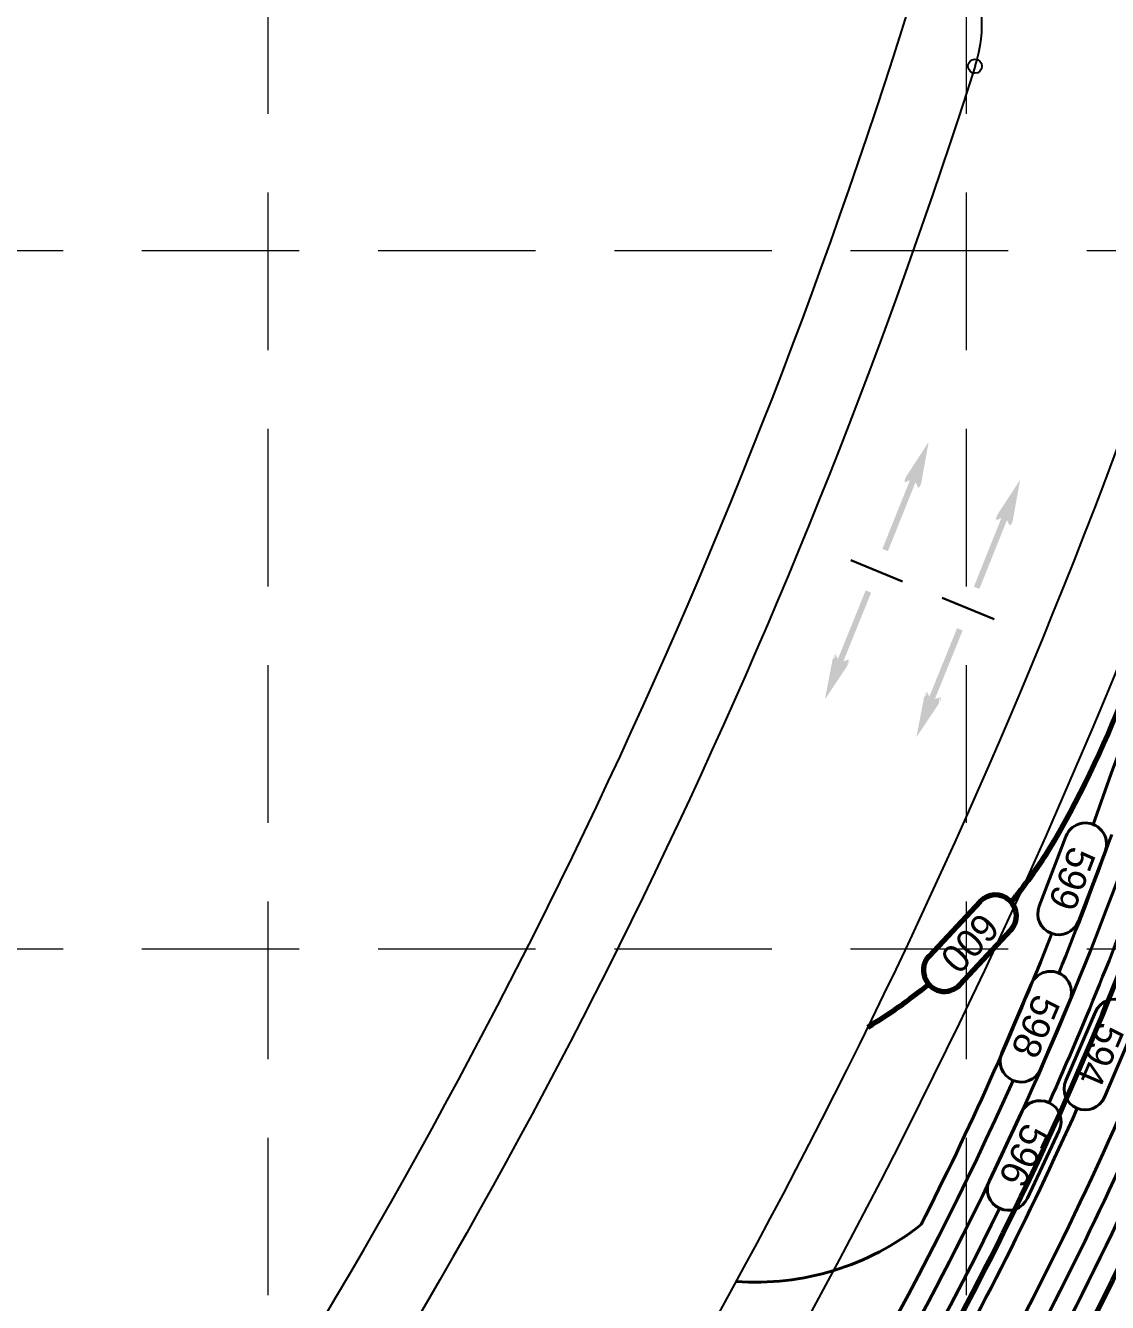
# Model space of a CAD drawing. Header units: inches. Extents: x -5337 to 1057, y 15227 to 19227.
# Drawn here: x -1975 to -1820.5, y 17276 to 17458.4 of the extents above; entities that cross this region are included whole.
import ezdxf
from ezdxf.enums import TextEntityAlignment as Align

# ---------------------------------------------------------------- set-up
doc = ezdxf.new("R2010")
doc.units = ezdxf.units.IN
doc.header["$LTSCALE"] = 150
doc.header["$MEASUREMENT"] = 0
doc.linetypes.add('HIDDEN', pattern=[0.375, 0.25, -0.125])
for name, color, linetype in [('COMT-MIN', 84, 'Continuous'), ('CONT-MJR', 84, 'Continuous'), ('grid', 7, 'HIDDEN'), ('PAVING', 7, 'Continuous'), ('ROW', 7, 'Continuous')]:
    doc.layers.add(name, color=color, linetype=linetype)
doc.styles.add('Style-ENGINEERING', font='ENGINEERING.shx')

msp = doc.modelspace()

# ---------------------------------------------------------------- hatches: boundary and pattern name
at = {"layer": 'PAVING', "linetype": 'Continuous', "lineweight": 30}
h = msp.add_hatch(color=256, dxfattribs=at)
edge = h.paths.add_edge_path()
edge.add_line((-1849.34, 17393.1), (-1848.67, 17393.42))
edge.add_line((-1848.67, 17393.42), (-1852.61, 17383.59))
edge.add_line((-1852.61, 17383.59), (-1851.82, 17383.27))
edge.add_line((-1851.82, 17383.27), (-1847.88, 17393.1))
edge.add_line((-1847.88, 17393.1), (-1847.52, 17392.36))
edge.add_line((-1847.52, 17392.36), (-1847.52, 17392.36))
edge.add_ellipse((-1847.28, 17392.85), major_axis=(-0.208, -0.52), ratio=0.285714, start_angle=345.5033, end_angle=485.8315)
edge.add_line((-1847.03, 17393.1), (-1847.04, 17393.1))
edge.add_line((-1847.04, 17393.1), (-1846, 17398.86))
edge.add_line((-1846, 17398.86), (-1849.19, 17393.96))
edge.add_line((-1849.19, 17393.96), (-1849.19, 17393.96))
edge.add_ellipse((-1849.18, 17393.62), major_axis=(-0.208, -0.52), ratio=0.285714, start_angle=235.2731, end_angle=377.1827)
edge.add_line((-1849.34, 17393.1), (-1849.34, 17393.1))
edge.add_line((-1849.34, 17393.1), (-1849.34, 17393.1))
edge.add_line((-1849.34, 17393.1), (-1849.34, 17393.1))
h = msp.add_hatch(color=256, dxfattribs=at)
edge = h.paths.add_edge_path()
edge.add_line((-1836.27, 17387.72), (-1835.6, 17388.03))
edge.add_line((-1835.6, 17388.03), (-1839.54, 17378.21))
edge.add_line((-1839.54, 17378.21), (-1838.75, 17377.88))
edge.add_line((-1838.75, 17377.88), (-1834.81, 17387.71))
edge.add_line((-1834.81, 17387.71), (-1834.45, 17386.97))
edge.add_line((-1834.45, 17386.97), (-1834.45, 17386.97))
edge.add_ellipse((-1834.21, 17387.46), major_axis=(-0.208, -0.52), ratio=0.285714, start_angle=345.5033, end_angle=485.8315)
edge.add_line((-1833.97, 17387.71), (-1833.97, 17387.71))
edge.add_line((-1833.97, 17387.71), (-1832.93, 17393.47))
edge.add_line((-1832.93, 17393.47), (-1836.12, 17388.57))
edge.add_line((-1836.12, 17388.57), (-1836.12, 17388.57))
edge.add_ellipse((-1836.11, 17388.23), major_axis=(-0.208, -0.52), ratio=0.285714, start_angle=235.2731, end_angle=377.1827)
edge.add_line((-1836.27, 17387.71), (-1836.27, 17387.72))
edge.add_line((-1836.27, 17387.72), (-1836.27, 17387.72))
edge.add_line((-1836.27, 17387.72), (-1836.27, 17387.72))
h = msp.add_hatch(color=256, dxfattribs=at)
edge = h.paths.add_edge_path()
edge.add_line((-1859.24, 17368.53), (-1858.97, 17367.85))
edge.add_line((-1858.97, 17367.85), (-1855, 17377.66))
edge.add_line((-1855, 17377.66), (-1854.21, 17377.34))
edge.add_line((-1854.21, 17377.34), (-1858.18, 17367.53))
edge.add_line((-1858.18, 17367.53), (-1857.41, 17367.81))
edge.add_line((-1857.41, 17367.81), (-1857.41, 17367.81))
edge.add_ellipse((-1857.57, 17367.29), major_axis=(0.21, 0.519), ratio=0.285714, start_angle=-125.8315, end_angle=14.4967, ccw=False)
edge.add_line((-1857.57, 17366.94), (-1857.58, 17366.94))
edge.add_line((-1857.58, 17366.94), (-1860.82, 17362.07))
edge.add_line((-1860.82, 17362.07), (-1859.72, 17367.81))
edge.add_line((-1859.72, 17367.81), (-1859.72, 17367.81))
edge.add_ellipse((-1859.48, 17368.06), major_axis=(0.21, 0.519), ratio=0.285714, start_angle=-17.1827, end_angle=124.7269, ccw=False)
edge.add_line((-1859.23, 17368.54), (-1859.24, 17368.53))
edge.add_line((-1859.24, 17368.53), (-1859.24, 17368.53))
edge.add_line((-1859.24, 17368.53), (-1859.24, 17368.53))
h = msp.add_hatch(color=256, dxfattribs=at)
edge = h.paths.add_edge_path()
edge.add_line((-1846.17, 17363.15), (-1845.91, 17362.46))
edge.add_line((-1845.91, 17362.46), (-1841.94, 17372.27))
edge.add_line((-1841.94, 17372.27), (-1841.14, 17371.95))
edge.add_line((-1841.14, 17371.95), (-1845.11, 17362.14))
edge.add_line((-1845.11, 17362.14), (-1844.34, 17362.42))
edge.add_line((-1844.34, 17362.42), (-1844.34, 17362.42))
edge.add_ellipse((-1844.5, 17361.9), major_axis=(0.21, 0.519), ratio=0.285714, start_angle=-125.8315, end_angle=14.4967, ccw=False)
edge.add_line((-1844.51, 17361.55), (-1844.51, 17361.55))
edge.add_line((-1844.51, 17361.55), (-1847.75, 17356.68))
edge.add_line((-1847.75, 17356.68), (-1846.65, 17362.42))
edge.add_line((-1846.65, 17362.42), (-1846.65, 17362.42))
edge.add_ellipse((-1846.41, 17362.67), major_axis=(0.21, 0.519), ratio=0.285714, start_angle=-17.1827, end_angle=124.7269, ccw=False)
edge.add_line((-1846.17, 17363.15), (-1846.17, 17363.15))
edge.add_line((-1846.17, 17363.15), (-1846.17, 17363.15))
edge.add_line((-1846.17, 17363.15), (-1846.17, 17363.15))

# ---------------------------------------------------------------- linework, layer by layer
at = {"layer": 'COMT-MIN', "color": 5, "linetype": 'Continuous', "lineweight": 40}
for p, q in [((-1822.52, 17344.25), (-1820.79, 17349.08)), ((-1820.79, 17349.08), (-1820.79, 17349.08)), ((-1826.4, 17342.52), (-1830.21, 17332.56)), ((-1826.4, 17342.52), (-1826.4, 17342.52)), ((-1824.61, 17330.41), (-1820.79, 17340.38)), ((-1820.79, 17340.38), (-1820.79, 17340.38)), ((-1824.61, 17330.41), (-1824.61, 17330.41)), ((-1831.35, 17321.43), (-1835.55, 17311.62)), ((-1831.35, 17321.43), (-1831.35, 17321.43)), ((-1830.03, 17309.26), (-1825.84, 17319.07)), ((-1825.84, 17319.07), (-1825.84, 17319.07)), ((-1822.18, 17317.46), (-1826.4, 17307.66)), ((-1822.18, 17317.46), (-1822.18, 17317.46)), ((-1820.89, 17305.29), (-1816.67, 17315.08)), ((-1830.03, 17309.26), (-1830.03, 17309.26)), ((-1820.89, 17305.29), (-1820.89, 17305.29)), ((-1832.8, 17303.05), (-1837.33, 17293.39)), ((-1832.8, 17303.05), (-1832.8, 17303.05)), ((-1831.89, 17290.85), (-1827.36, 17300.5)), ((-1827.36, 17300.5), (-1827.36, 17300.5)), ((-1831.89, 17290.85), (-1831.89, 17290.85))]:
    msp.add_line(p, q, dxfattribs=at)
for centre, radius, start, end in [((-1743.3, 17323.51), 81.6, 104.2998, 161.7408), ((-1823.59, 17341.45), 3, 339.0542, 159.0542), ((-2287.79, 17510.25), 503, 335.8537, 340.3128), ((-1827.41, 17331.49), 3, 159.0542, 339.0542), ((-2287.79, 17510.25), 494, 333.1429, 338.4314), ((-1828.6, 17320.25), 3, 336.8581, 156.8581), ((-2287.79, 17510.25), 513, 324.5314, 338.2596), ((-1819.43, 17316.27), 3, 336.7048, 156.7048), ((-2287.79, 17510.25), 519, 324.5314, 338.2412), ((-2287.79, 17510.25), 525, 324.5314, 338.1828), ((-2287.79, 17510.25), 531, 324.5314, 338.1625), ((-1832.79, 17310.44), 3, 156.8581, 336.8581), ((-1823.65, 17306.47), 3, 156.7048, 336.7048), ((-2287.79, 17510.25), 507, 324.5314, 335.9578), ((-1830.08, 17301.78), 3, 334.8667, 154.8667), ((-2287.79, 17510.25), 516, 324.5314, 335.8616), ((-2287.79, 17510.25), 528, 324.5314, 335.8423), ((-1834.61, 17292.12), 3, 154.8667, 334.8667), ((-2287.79, 17510.25), 534, 324.5314, 335.778), ((-2287.79, 17510.25), 503, 324.5314, 333.9552), ((-1870.64, 17316.75), 37.89, 265.659, 308.4477)]:
    msp.add_arc(centre, radius, start, end, dxfattribs=at)
at = {"layer": 'COMT-MIN', "color": 5, "linetype": 'Continuous', "lineweight": 40, "extrusion": (0, 0, -1)}
for radius, start, end in [(497, 199.6872, 202.1326), (500, 199.878, 215.4686), (497, 204.0541, 215.4688)]:
    msp.add_arc((2287.79, 17510.25), radius, start, end, dxfattribs=at)
at = {"layer": 'CONT-MJR', "color": 5, "linetype": 'Continuous', "lineweight": 70}
for p, q in [((-1838.66, 17333.23), (-1845.93, 17325.42)), ((-1838.66, 17333.23), (-1838.66, 17333.23)), ((-1841.54, 17321.33), (-1834.27, 17329.14)), ((-1834.27, 17329.14), (-1834.27, 17329.14)), ((-1841.54, 17321.33), (-1841.54, 17321.33))]:
    msp.add_line(p, q, dxfattribs=at)
for centre, radius, start, end in [((-1957.34, 17416.56), 149.3, 329.376, 348.4767), ((-1896.46, 17383.9), 80.33, 320.8146, 327.3019), ((-1836.47, 17331.18), 3, 317.0453, 137.0453), ((-1843.74, 17323.38), 3, 137.0453, 317.0453), ((-1896.46, 17383.9), 80.33, 301.3231, 308.921)]:
    msp.add_arc(centre, radius, start, end, dxfattribs=at)
at = {"layer": 'CONT-MJR', "color": 5, "linetype": 'Continuous', "lineweight": 70, "extrusion": (0, 0, -1)}
for radius, start in [(505, 201.6191), (522, 204.1727)]:
    msp.add_arc((2287.79, 17510.25), radius, start, 215.4686, dxfattribs=at)
at = {"layer": 'grid', "color": 252, "linetype": 'HIDDEN', "lineweight": 0, "ltscale": 0.6}
for p, q in [((-1940.39, 19121.98), (-1940.39, 15630.29)), ((-1840.64, 19121.98), (-1840.64, 15630.29)), ((-5232.14, 17426.23), (952.36, 17426.23)), ((-5232.14, 17326.48), (952.36, 17326.48))]:
    msp.add_line(p, q, dxfattribs=at)
at = {"layer": 'PAVING', "linetype": 'Continuous', "lineweight": 30}
for p, q in [((-1849.71, 17378.95), (-1857.11, 17381.98)), ((-1836.64, 17373.56), (-1844.05, 17376.59))]:
    msp.add_line(p, q, dxfattribs=at)
at = {"layer": 'PAVING'}
msp.add_circle((-1839.38, 17452.54), 1, dxfattribs=at)
at = {"layer": 'PAVING', "extrusion": (0, 0, -1)}
for centre, radius, start, end in [((1858.44, 17458.59), 20, 109.3868, 197.6263), ((2679.49, 17719.46), 881.5, 197.62627, 213.74584), ((2679.49, 17719.46), 918.5, 197.82034, 213.74584)]:
    msp.add_arc(centre, radius, start, end, dxfattribs=at)
at = {"layer": 'ROW'}
msp.add_arc((-2686.72, 17722.89), 877.92, 326.33027, 342.9347, dxfattribs=at)
at = {"layer": 'ROW', "extrusion": (0, 0, -1)}
msp.add_arc((2679.49, 17719.46), 930, 197.18371, 213.74584, dxfattribs=at)

# ---------------------------------------------------------------- texts
at = {"layer": 'COMT-MIN', "color": 5, "linetype": 'Continuous', "lineweight": 40, "style": 'Style-ENGINEERING'}
for s, rotation, p in [('599', 249.0542, (-1825.5, 17336.47)), ('598', 246.8581, (-1830.69, 17315.35)), ('594', 246.7048, (-1821.54, 17311.37)), ('596', 244.8667, (-1832.35, 17296.95))]:
    msp.add_text(s, height=4, rotation=rotation, dxfattribs=at).set_placement(p, align=Align.MIDDLE_CENTER)
at = {"layer": 'CONT-MJR', "color": 5, "linetype": 'Continuous', "lineweight": 70, "style": 'Style-ENGINEERING'}
msp.add_text('600', height=4, rotation=227.0453, dxfattribs=at).set_placement((-1840.1, 17327.28), align=Align.MIDDLE_CENTER)

doc.saveas('drawing.dxf')
